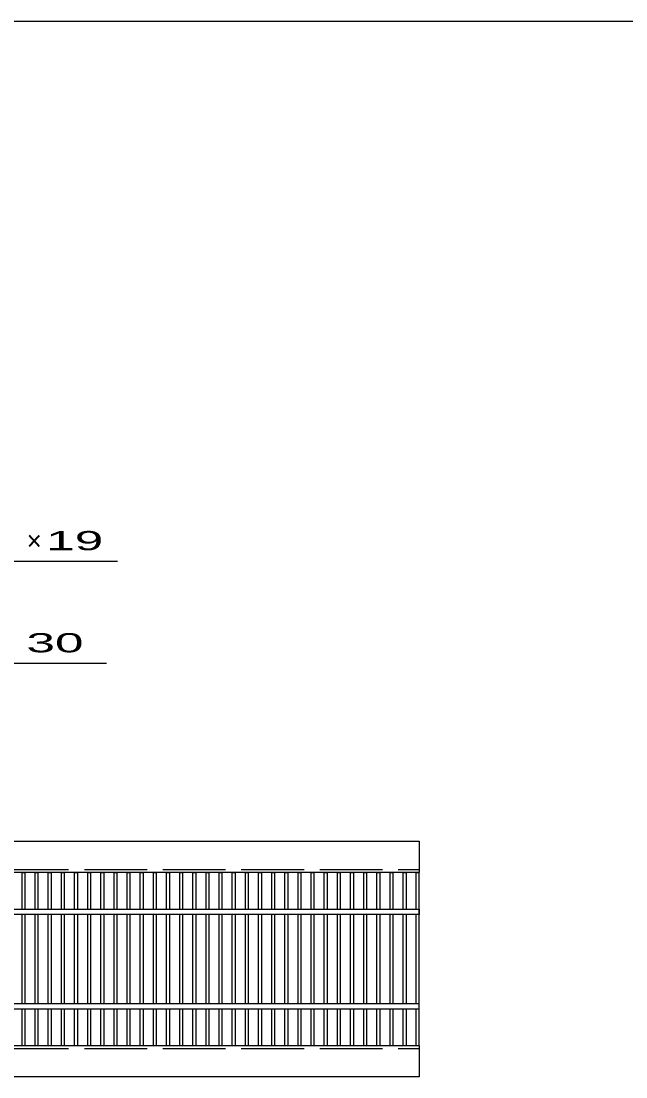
# Model space of a CAD drawing. Units: millimetres, scale not verified. Extents: x -1820 to 1731, y -1282 to 1054.
# Drawn here: x -804 to -227, y 46 to 1054 of the extents above; entities that cross this region are included whole.
import ezdxf
from ezdxf.enums import TextEntityAlignment as Align

# ---------------------------------------------------------------- set-up
doc = ezdxf.new("R2010")
doc.units = ezdxf.units.MM
doc.header["$LTSCALE"] = 10
doc.linetypes.add('DASHED', pattern=[7.5, 6, -1.5])
for name, color, linetype, lineweight in [('0_2', 150, 'Continuous', 25), ('16', 3, 'Continuous', 25), ('22', 4, 'Continuous', 25)]:
    doc.layers.add(name, color=color, linetype=linetype, lineweight=lineweight)
doc.styles.add('ベクトル', font='')
doc.styles.get('ベクトル').set_extended_font_data('ベクトル')

msp = doc.modelspace()

# ---------------------------------------------------------------- linework, layer by layer
at = {"layer": '0_2'}
msp.add_line((-1729, 1053.5), (1731, 1053.5), dxfattribs=at)
at = {"layer": '16'}
for p, q in [((-1419, 270.5), (-424, 270.5)), ((-424, 270.5), (-424, 240.5)), ((-424, 240.5), (-1419, 240.5)), ((-803.56, 205.5), (-803.56, 240.5)), ((-803.56, 240.5), (-800.56, 240.5)), ((-800.56, 205.5), (-800.56, 240.5)), ((-791, 205.5), (-791, 240.5)), ((-791, 240.5), (-788, 240.5)), ((-788, 205.5), (-788, 240.5)), ((-778.44, 205.5), (-778.44, 240.5)), ((-778.44, 240.5), (-775.44, 240.5)), ((-775.44, 205.5), (-775.44, 240.5)), ((-765.88, 205.5), (-765.88, 240.5)), ((-765.88, 240.5), (-762.88, 240.5)), ((-762.88, 205.5), (-762.88, 240.5)), ((-753.32, 205.5), (-753.32, 240.5)), ((-753.32, 240.5), (-750.32, 240.5)), ((-750.32, 205.5), (-750.32, 240.5)), ((-740.76, 205.5), (-740.76, 240.5)), ((-740.76, 240.5), (-737.76, 240.5)), ((-737.76, 205.5), (-737.76, 240.5)), ((-728.2, 205.5), (-728.2, 240.5)), ((-728.2, 240.5), (-725.2, 240.5)), ((-725.2, 205.5), (-725.2, 240.5)), ((-715.64, 205.5), (-715.64, 240.5)), ((-715.64, 240.5), (-712.64, 240.5)), ((-712.64, 205.5), (-712.64, 240.5)), ((-703.08, 205.5), (-703.08, 240.5)), ((-703.08, 240.5), (-700.08, 240.5)), ((-700.08, 205.5), (-700.08, 240.5)), ((-690.52, 205.5), (-690.52, 240.5)), ((-690.52, 240.5), (-687.52, 240.5)), ((-687.52, 205.5), (-687.52, 240.5)), ((-677.96, 205.5), (-677.96, 240.5)), ((-677.96, 240.5), (-674.96, 240.5)), ((-674.96, 205.5), (-674.96, 240.5)), ((-665.4, 205.5), (-665.4, 240.5)), ((-665.4, 240.5), (-662.4, 240.5)), ((-662.4, 205.5), (-662.4, 240.5)), ((-652.84, 205.5), (-652.84, 240.5)), ((-652.84, 240.5), (-649.84, 240.5)), ((-649.84, 205.5), (-649.84, 240.5)), ((-640.28, 205.5), (-640.28, 240.5)), ((-640.28, 240.5), (-637.28, 240.5)), ((-637.28, 205.5), (-637.28, 240.5)), ((-627.72, 205.5), (-627.72, 240.5)), ((-627.72, 240.5), (-624.72, 240.5)), ((-624.72, 205.5), (-624.72, 240.5)), ((-615.16, 205.5), (-615.16, 240.5)), ((-615.16, 240.5), (-612.16, 240.5)), ((-612.16, 205.5), (-612.16, 240.5)), ((-602.6, 205.5), (-602.6, 240.5)), ((-602.6, 240.5), (-599.6, 240.5)), ((-599.6, 205.5), (-599.6, 240.5)), ((-590.04, 205.5), (-590.04, 240.5)), ((-590.04, 240.5), (-587.04, 240.5)), ((-587.04, 205.5), (-587.04, 240.5)), ((-577.48, 205.5), (-577.48, 240.5)), ((-577.48, 240.5), (-574.48, 240.5)), ((-574.48, 205.5), (-574.48, 240.5)), ((-564.92, 205.5), (-564.92, 240.5)), ((-564.92, 240.5), (-561.92, 240.5)), ((-561.92, 205.5), (-561.92, 240.5)), ((-552.36, 205.5), (-552.36, 240.5)), ((-552.36, 240.5), (-549.36, 240.5)), ((-549.36, 205.5), (-549.36, 240.5)), ((-539.8, 205.5), (-539.8, 240.5)), ((-539.8, 240.5), (-536.8, 240.5)), ((-536.8, 205.5), (-536.8, 240.5)), ((-527.24, 205.5), (-527.24, 240.5)), ((-527.24, 240.5), (-524.24, 240.5)), ((-524.24, 205.5), (-524.24, 240.5)), ((-514.68, 205.5), (-514.68, 240.5)), ((-514.68, 240.5), (-511.68, 240.5)), ((-511.68, 205.5), (-511.68, 240.5)), ((-502.12, 205.5), (-502.12, 240.5)), ((-502.12, 240.5), (-499.12, 240.5)), ((-499.12, 205.5), (-499.12, 240.5)), ((-489.56, 205.5), (-489.56, 240.5)), ((-489.56, 240.5), (-486.56, 240.5)), ((-486.56, 205.5), (-486.56, 240.5)), ((-477, 205.5), (-477, 240.5)), ((-477, 240.5), (-474, 240.5)), ((-474, 205.5), (-474, 240.5)), ((-464.44, 205.5), (-464.44, 240.5)), ((-464.44, 240.5), (-461.44, 240.5)), ((-461.44, 205.5), (-461.44, 240.5)), ((-451.88, 205.5), (-451.88, 240.5)), ((-451.88, 240.5), (-448.88, 240.5)), ((-448.88, 205.5), (-448.88, 240.5)), ((-439.32, 205.5), (-439.32, 240.5)), ((-439.32, 240.5), (-436.32, 240.5)), ((-436.32, 205.5), (-436.32, 240.5)), ((-427, 205.5), (-427, 240.5)), ((-427, 240.5), (-424, 240.5)), ((-424, 75.5), (-424, 240.5)), ((-1419, 205.5), (-424, 205.5)), ((-424, 205.5), (-424, 200.5)), ((-424, 200.5), (-1419, 200.5)), ((-803.56, 115.5), (-803.56, 200.5)), ((-800.56, 115.5), (-800.56, 200.5)), ((-791, 115.5), (-791, 200.5)), ((-788, 115.5), (-788, 200.5)), ((-778.44, 115.5), (-778.44, 200.5)), ((-775.44, 115.5), (-775.44, 200.5)), ((-765.88, 115.5), (-765.88, 200.5)), ((-762.88, 115.5), (-762.88, 200.5)), ((-753.32, 115.5), (-753.32, 200.5)), ((-750.32, 115.5), (-750.32, 200.5)), ((-740.76, 115.5), (-740.76, 200.5)), ((-737.76, 115.5), (-737.76, 200.5)), ((-728.2, 115.5), (-728.2, 200.5)), ((-725.2, 115.5), (-725.2, 200.5)), ((-715.64, 115.5), (-715.64, 200.5)), ((-712.64, 115.5), (-712.64, 200.5)), ((-703.08, 115.5), (-703.08, 200.5)), ((-700.08, 115.5), (-700.08, 200.5)), ((-690.52, 115.5), (-690.52, 200.5)), ((-687.52, 115.5), (-687.52, 200.5)), ((-677.96, 115.5), (-677.96, 200.5)), ((-674.96, 115.5), (-674.96, 200.5)), ((-665.4, 115.5), (-665.4, 200.5)), ((-662.4, 115.5), (-662.4, 200.5)), ((-652.84, 115.5), (-652.84, 200.5)), ((-649.84, 115.5), (-649.84, 200.5)), ((-640.28, 115.5), (-640.28, 200.5)), ((-637.28, 115.5), (-637.28, 200.5)), ((-627.72, 115.5), (-627.72, 200.5)), ((-624.72, 115.5), (-624.72, 200.5)), ((-615.16, 115.5), (-615.16, 200.5)), ((-612.16, 115.5), (-612.16, 200.5)), ((-602.6, 115.5), (-602.6, 200.5)), ((-599.6, 115.5), (-599.6, 200.5)), ((-590.04, 115.5), (-590.04, 200.5)), ((-587.04, 115.5), (-587.04, 200.5)), ((-577.48, 115.5), (-577.48, 200.5)), ((-574.48, 115.5), (-574.48, 200.5)), ((-564.92, 115.5), (-564.92, 200.5)), ((-561.92, 115.5), (-561.92, 200.5)), ((-552.36, 115.5), (-552.36, 200.5)), ((-549.36, 115.5), (-549.36, 200.5)), ((-539.8, 115.5), (-539.8, 200.5)), ((-536.8, 115.5), (-536.8, 200.5)), ((-527.24, 115.5), (-527.24, 200.5)), ((-524.24, 115.5), (-524.24, 200.5)), ((-514.68, 115.5), (-514.68, 200.5)), ((-511.68, 115.5), (-511.68, 200.5)), ((-502.12, 115.5), (-502.12, 200.5)), ((-499.12, 115.5), (-499.12, 200.5)), ((-489.56, 115.5), (-489.56, 200.5)), ((-486.56, 115.5), (-486.56, 200.5)), ((-477, 115.5), (-477, 200.5)), ((-474, 115.5), (-474, 200.5)), ((-464.44, 115.5), (-464.44, 200.5)), ((-461.44, 115.5), (-461.44, 200.5)), ((-451.88, 115.5), (-451.88, 200.5)), ((-448.88, 115.5), (-448.88, 200.5)), ((-439.32, 115.5), (-439.32, 200.5)), ((-436.32, 115.5), (-436.32, 200.5)), ((-427, 115.5), (-427, 200.5)), ((-1419, 115.5), (-424, 115.5)), ((-424, 110.5), (-424, 115.5)), ((-1419, 110.5), (-424, 110.5)), ((-803.56, 75.5), (-803.56, 110.5)), ((-800.56, 75.5), (-800.56, 110.5)), ((-791, 75.5), (-791, 110.5)), ((-788, 75.5), (-788, 110.5)), ((-778.44, 75.5), (-778.44, 110.5)), ((-775.44, 75.5), (-775.44, 110.5)), ((-765.88, 75.5), (-765.88, 110.5)), ((-762.88, 75.5), (-762.88, 110.5)), ((-753.32, 75.5), (-753.32, 110.5)), ((-750.32, 75.5), (-750.32, 110.5)), ((-740.76, 75.5), (-740.76, 110.5)), ((-737.76, 75.5), (-737.76, 110.5)), ((-728.2, 75.5), (-728.2, 110.5)), ((-725.2, 75.5), (-725.2, 110.5)), ((-715.64, 75.5), (-715.64, 110.5)), ((-712.64, 75.5), (-712.64, 110.5)), ((-703.08, 75.5), (-703.08, 110.5)), ((-700.08, 75.5), (-700.08, 110.5)), ((-690.52, 75.5), (-690.52, 110.5)), ((-687.52, 75.5), (-687.52, 110.5)), ((-677.96, 75.5), (-677.96, 110.5)), ((-674.96, 75.5), (-674.96, 110.5)), ((-665.4, 75.5), (-665.4, 110.5)), ((-662.4, 75.5), (-662.4, 110.5)), ((-652.84, 75.5), (-652.84, 110.5)), ((-649.84, 75.5), (-649.84, 110.5)), ((-640.28, 75.5), (-640.28, 110.5)), ((-637.28, 75.5), (-637.28, 110.5)), ((-627.72, 75.5), (-627.72, 110.5)), ((-624.72, 75.5), (-624.72, 110.5)), ((-615.16, 75.5), (-615.16, 110.5)), ((-612.16, 75.5), (-612.16, 110.5)), ((-602.6, 75.5), (-602.6, 110.5)), ((-599.6, 75.5), (-599.6, 110.5)), ((-590.04, 75.5), (-590.04, 110.5)), ((-587.04, 75.5), (-587.04, 110.5)), ((-577.48, 75.5), (-577.48, 110.5)), ((-574.48, 75.5), (-574.48, 110.5)), ((-564.92, 75.5), (-564.92, 110.5)), ((-561.92, 75.5), (-561.92, 110.5)), ((-552.36, 75.5), (-552.36, 110.5)), ((-549.36, 75.5), (-549.36, 110.5)), ((-539.8, 75.5), (-539.8, 110.5)), ((-536.8, 75.5), (-536.8, 110.5)), ((-527.24, 75.5), (-527.24, 110.5)), ((-524.24, 75.5), (-524.24, 110.5)), ((-514.68, 75.5), (-514.68, 110.5)), ((-511.68, 75.5), (-511.68, 110.5)), ((-502.12, 75.5), (-502.12, 110.5)), ((-499.12, 75.5), (-499.12, 110.5)), ((-489.56, 75.5), (-489.56, 110.5)), ((-486.56, 75.5), (-486.56, 110.5)), ((-477, 75.5), (-477, 110.5)), ((-474, 75.5), (-474, 110.5)), ((-464.44, 75.5), (-464.44, 110.5)), ((-461.44, 75.5), (-461.44, 110.5)), ((-451.88, 75.5), (-451.88, 110.5)), ((-448.88, 75.5), (-448.88, 110.5)), ((-439.32, 75.5), (-439.32, 110.5)), ((-436.32, 75.5), (-436.32, 110.5)), ((-427, 75.5), (-427, 110.5)), ((-1419, 75.5), (-424, 75.5)), ((-803.56, 75.5), (-800.56, 75.5)), ((-791, 75.5), (-788, 75.5)), ((-778.44, 75.5), (-775.44, 75.5)), ((-765.88, 75.5), (-762.88, 75.5)), ((-753.32, 75.5), (-750.32, 75.5)), ((-740.76, 75.5), (-737.76, 75.5)), ((-728.2, 75.5), (-725.2, 75.5)), ((-715.64, 75.5), (-712.64, 75.5)), ((-703.08, 75.5), (-700.08, 75.5)), ((-690.52, 75.5), (-687.52, 75.5)), ((-677.96, 75.5), (-674.96, 75.5)), ((-665.4, 75.5), (-662.4, 75.5)), ((-652.84, 75.5), (-649.84, 75.5)), ((-640.28, 75.5), (-637.28, 75.5)), ((-627.72, 75.5), (-624.72, 75.5)), ((-615.16, 75.5), (-612.16, 75.5)), ((-602.6, 75.5), (-599.6, 75.5)), ((-590.04, 75.5), (-587.04, 75.5)), ((-577.48, 75.5), (-574.48, 75.5)), ((-564.92, 75.5), (-561.92, 75.5)), ((-552.36, 75.5), (-549.36, 75.5)), ((-539.8, 75.5), (-536.8, 75.5)), ((-527.24, 75.5), (-524.24, 75.5)), ((-514.68, 75.5), (-511.68, 75.5)), ((-502.12, 75.5), (-499.12, 75.5)), ((-489.56, 75.5), (-486.56, 75.5)), ((-477, 75.5), (-474, 75.5)), ((-464.44, 75.5), (-461.44, 75.5)), ((-451.88, 75.5), (-448.88, 75.5)), ((-439.32, 75.5), (-436.32, 75.5)), ((-427, 75.5), (-424, 75.5)), ((-424, 75.5), (-424, 45.5)), ((-424, 45.5), (-1419, 45.5))]:
    msp.add_line(p, q, dxfattribs=at)
at = {"layer": '16', "linetype": 'DASHED'}
for p, q in [((-1419, 243.5), (-424, 243.5)), ((-1419, 72.5), (-424, 72.5))]:
    msp.add_line(p, q, dxfattribs=at)
at = {"layer": '22'}
for p, q in [((-1202.13, 538), (-712.28, 538)), ((-1162.94, 440.5), (-722.94, 440.5))]:
    msp.add_line(p, q, dxfattribs=at)

# ---------------------------------------------------------------- texts
at = {"layer": '22', "color": 2, "style": 'ベクトル', "width": 2}
for s, p in [(' 19 ', (-794.06, 557.5)), (' 30 ', (-812.94, 460))]:
    msp.add_text(s, height=18.33, dxfattribs=at).set_placement(p, align=Align.MIDDLE_LEFT)
at = {"layer": '22', "color": 2, "style": 'ベクトル'}
msp.add_text('×', height=18.33, dxfattribs=at).set_placement((-799.06, 557.5), align=Align.MIDDLE_LEFT)

doc.saveas('drawing.dxf')
